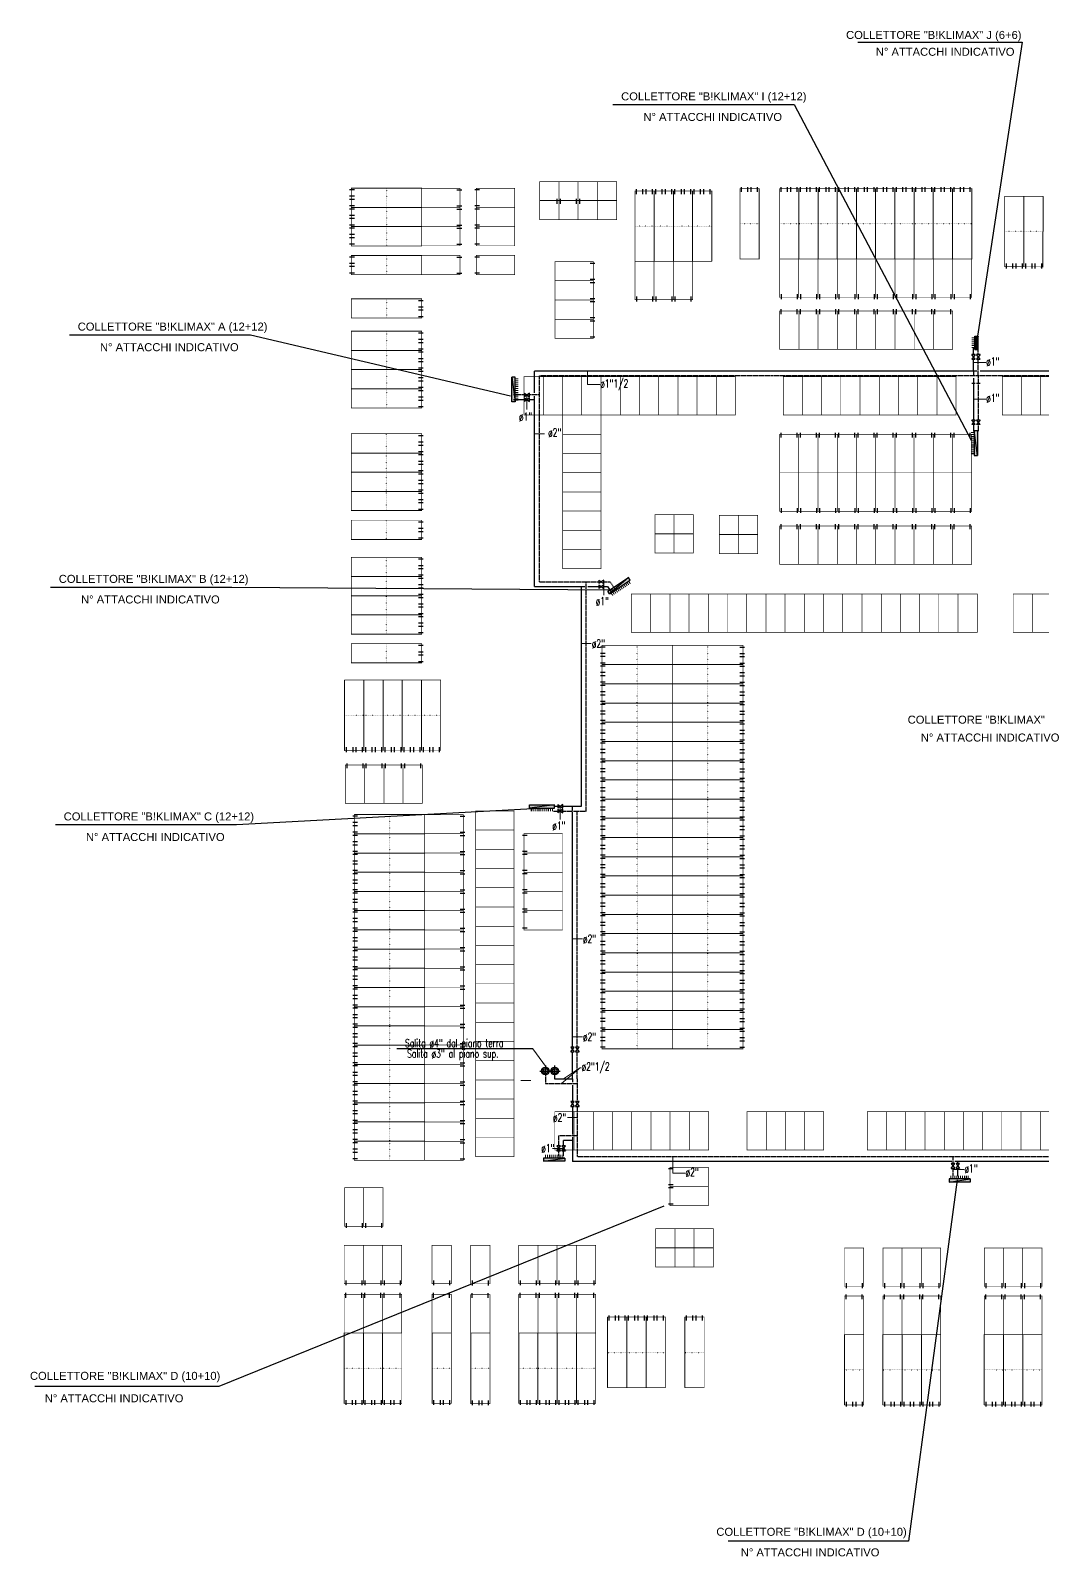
# Model space of a CAD drawing. Header units: millimetres. Extents: x 24747 to 137666, y -34589 to 43444.
# Drawn here: x 107976 to 111137, y 11736 to 16502 of the extents above; entities that cross this region are included whole.
import ezdxf

# ---------------------------------------------------------------- set-up
doc = ezdxf.new("R2010")
doc.units = ezdxf.units.MM
doc.header["$LTSCALE"] = 10
for name, pattern in [('ACAD_ISO07W100', [3, 0, -3]), ('DASHDOT', [25.4, 12.7, -6.35, 0, -6.35]), ('HIDDEN', [0.375, 0.25, -0.125])]:
    doc.linetypes.add(name, pattern=pattern)
for name, color, linetype in [('Collettori Maxi', 7, 'Continuous'), ('Pannelli', 7, 'Continuous'), ('TUBAZIONI', 6, 'Continuous')]:
    doc.layers.add(name, color=color, linetype=linetype)
doc.styles.add('ARIAL', font='arial.ttf')
doc.styles.add('ROMANS', font='romans')

# ---------------------------------------------------------------- blocks, each defined once
blk = doc.blocks.new('1200')
at = {"layer": 'Pannelli', "color": 4}
for p, q in [((0.05, 1.1), (0.05, 1.25)), ((0.55, 1.1), (0.55, 1.25))]:
    blk.add_line(p, q, dxfattribs=at)
at = {"layer": 'Pannelli', "linetype": 'ACAD_ISO07W100', "ltscale": 0.07}
blk.add_line((0.6, 0.6), (0, 0.6), dxfattribs=at)
at = {"layer": 'Pannelli', "color": 4, "const_width": 0.02}
blk.add_lwpolyline([(0, 1.2), (0, 0), (0.6, 0), (0.6, 1.2), (0, 1.2)], dxfattribs=at)
blk = doc.blocks.new('colonna')
at = {"layer": 'TUBAZIONI', "color": 1, "linetype": 'DASHDOT'}
for p, q in [((-17, 0), (17, 0)), ((0, 17.2), (0, -17.2))]:
    blk.add_line(p, q, dxfattribs=at)
at = {"layer": 'TUBAZIONI', "color": 1}
for radius in [12, 8]:
    blk.add_circle((0, 0), radius, dxfattribs=at)
blk.add_arc((4, 0), 10, 130.4205, 229.5795, dxfattribs=at)
blk = doc.blocks.new('dddd')
at = {"layer": 'Pannelli', "color": 4, "lineweight": 0}
blk.add_line((-174.9, 50.4, 0), (45.1, 50.4, 0), dxfattribs=at)
at = {"layer": 'Pannelli', "color": 4, "linetype": 'ACAD_ISO07W100', "ltscale": 0.07}
blk.add_line((-64.9, 50.4, 0), (-64.9, -9.6, 0), dxfattribs=at)
at = {"layer": 'Pannelli', "color": 4}
for p, q in [((-164.9, 45.4, 0), (-179.9, 45.4, 0)), ((-164.9, 25.4, 0), (-179.9, 25.4, 0)), ((-164.9, 15.4, 0), (-179.9, 15.4, 0)), ((-164.9, -4.6, 0), (-179.9, -4.6, 0))]:
    blk.add_line(p, q, dxfattribs=at)
at = {"layer": 'Pannelli', "color": 4, "const_width": 2, "elevation": 0}
blk.add_lwpolyline([(-174.9, -9.6), (45.1, -9.6), (45.1, 50.4), (-174.9, 50.4), (-174.9, -9.6)], dxfattribs=at)
blk = doc.blocks.new('Coll Maxi 10+10')
at = {"layer": 'Collettori Maxi'}
for color, points in [(5, [(0.66, 0), (0.66, -0.1), (0, -0.1)]), (1, [(0, 0), (0, -0.1), (0.66, 0)])]:
    blk.add_hatch(color=color, dxfattribs=at).paths.add_polyline_path(points)
for points in [[(0, 0), (0, -0.1), (0.66, 0), (0, 0)], [(0.66, 0), (0.66, -0.1), (0, -0.1), (0.66, 0)]]:
    blk.add_lwpolyline(points, dxfattribs=at)
blk = doc.blocks.new('Coll Maxi 6+6')
at = {"layer": 'Collettori Maxi'}
for color, points in [(5, [(0.42, 0), (0.42, -0.1), (0, -0.1)]), (1, [(0, 0), (0, -0.1), (0.42, 0)])]:
    blk.add_hatch(color=color, dxfattribs=at).paths.add_polyline_path(points)
for points in [[(0, 0), (0, -0.1), (0.42, 0), (0, 0)], [(0.42, 0), (0.42, -0.1), (0, -0.1), (0.42, 0)]]:
    blk.add_lwpolyline(points, dxfattribs=at)

msp = doc.modelspace()

# ---------------------------------------------------------------- hatches: boundary and pattern name
at = {"layer": 'Collettori Maxi'}
for color, points in [(5, [(109489.27841, 15341.65285), (109479.27777, 15341.65285), (109479.27777, 15419.61313)]), (1, [(109489.27841, 15419.61313), (109479.27777, 15419.61313), (109489.27841, 15341.65285)]), (5, [(110923.61639, 15252.12944), (110933.61703, 15252.12944), (110933.61703, 15174.16916)]), (1, [(110923.61639, 15174.16916), (110933.61703, 15174.16916), (110923.61639, 15252.12944)]), (5, [(109784.2736, 14742.00901), (109778.71979, 14750.32574), (109843.5531, 14793.62062)]), (1, [(109849.10691, 14785.3039), (109843.5531, 14793.62062), (109784.2736, 14742.00901)]), (5, [(109534.27152, 14073.41266), (109534.27152, 14083.41329), (109612.2318, 14083.41329)]), (1, [(109612.2318, 14073.41266), (109612.2318, 14083.41329), (109534.27152, 14073.41266)])]:
    msp.add_hatch(color=color, dxfattribs=at).paths.add_polyline_path(points)

# ---------------------------------------------------------------- linework, layer by layer
for p, q in [((110560.29721, 16465.69548, 0), (111073.30266, 16465.69548, 0)), ((111073.30266, 16465.69548, 0), (110930.64162, 15526.63388, 0)), ((109795.02777, 16270.70141, 0), (110360.66546, 16270.70141, 0)), ((110360.66546, 16270.70141, 0), (110913.61576, 15222.17219, 0)), ((108098.00624, 15551.62339, 0), (108663.64393, 15551.62339, 0)), ((108663.64393, 15551.62339, 0), (109474.82569, 15361.02855, 0)), ((108038.85292, 14763.6727, 0), (108604.4906, 14763.6727, 0)), ((108604.4906, 14763.6727, 0), (109804.1966, 14755.31335, 0)), ((108619.85161, 14021.77111, 0), (109564.22876, 14073.41266, 0)), ((108054.21392, 14021.77111, 0), (108619.85161, 14021.77111, 0)), ((110870.42231, 12912.08086, 0), (110718.59772, 11783.62214, 0)), ((108565.49964, 12267.84434, 0), (109955.57108, 12830.59436, 0)), ((107990.15566, 12267.84434, 0), (108565.49964, 12267.84434, 0)), ((110718.59772, 11783.62214, 0), (110154.78026, 11783.62214, 0))]:
    msp.add_line(p, q, dxfattribs=at)
at = {"layer": 'Collettori Maxi', "color": 6, "const_width": 3.2002, "elevation": 0}
for points in [[(110925.6413, 15541.63483), (110915.64067, 15541.63483)], [(110925.6413, 15535.63445), (110915.64067, 15535.63445)], [(110925.6413, 15529.63407), (110915.64067, 15529.63407)], [(110925.6413, 15523.63369), (110915.64067, 15523.63369)], [(110925.6413, 15517.63331), (110915.64067, 15517.63331)], [(110925.6413, 15511.63293), (110915.64067, 15511.63293)], [(109489.27841, 15413.61275), (109499.27904, 15413.61275)], [(109489.27841, 15407.61237), (109499.27904, 15407.61237)], [(109489.27841, 15401.61199), (109499.27904, 15401.61199)], [(109489.27841, 15395.61161), (109499.27904, 15395.61161)], [(109489.27841, 15389.61123), (109499.27904, 15389.61123)], [(109489.27841, 15383.61085), (109499.27904, 15383.61085)], [(109489.27841, 15377.61047), (109499.27904, 15377.61047)], [(109489.27841, 15371.61009), (109499.27904, 15371.61009)], [(109489.27841, 15365.60971), (109499.27904, 15365.60971)], [(109489.27841, 15359.60933), (109499.27904, 15359.60933)], [(109489.27841, 15353.60896), (109499.27904, 15353.60896)], [(109489.27841, 15347.60858), (109499.27904, 15347.60858)], [(110923.61639, 15246.17371), (110913.61576, 15246.17371)], [(110923.61639, 15240.17333), (110913.61576, 15240.17333)], [(110923.61639, 15234.17295), (110913.61576, 15234.17295)], [(110923.61639, 15228.17257), (110913.61576, 15228.17257)], [(110923.61639, 15222.17219), (110913.61576, 15222.17219)], [(110923.61639, 15216.17181), (110913.61576, 15216.17181)], [(110923.61639, 15210.17144), (110913.61576, 15210.17144)], [(110923.61639, 15204.17106), (110913.61576, 15204.17106)], [(110923.61639, 15198.17068), (110913.61576, 15198.17068)], [(110923.61639, 15192.1703), (110913.61576, 15192.1703)], [(110923.61639, 15186.16992), (110913.61576, 15186.16992)], [(110923.61639, 15180.16954), (110913.61576, 15180.16954)], [(109834.13681, 14775.30705), (109839.69061, 14766.99032)], [(109839.12684, 14778.63933), (109844.68065, 14770.32261)], [(109844.11688, 14781.97161), (109849.67068, 14773.65489)], [(109789.2265, 14745.3165), (109794.7803, 14736.99977)], [(109794.21653, 14748.64878), (109799.77034, 14740.33206)], [(109799.20657, 14751.98107), (109804.76037, 14743.66434)], [(109804.1966, 14755.31335), (109809.75041, 14746.99662)], [(109809.18663, 14758.64563), (109814.74044, 14750.32891)], [(109814.17667, 14761.97792), (109819.73047, 14753.66119)], [(109819.1667, 14765.3102), (109824.72051, 14756.99347)], [(109824.15674, 14768.64248), (109829.71054, 14760.32576)], [(109829.14677, 14771.97476), (109834.70058, 14763.65804)], [(109540.22725, 14073.41266), (109540.22725, 14063.41203)], [(109546.22763, 14073.41266), (109546.22763, 14063.41203)], [(109552.22801, 14073.41266), (109552.22801, 14063.41203)], [(109558.22838, 14073.41266), (109558.22838, 14063.41203)], [(109564.22876, 14073.41266), (109564.22876, 14063.41203)], [(109570.22914, 14073.41266), (109570.22914, 14063.41203)], [(109576.22952, 14073.41266), (109576.22952, 14063.41203)], [(109582.2299, 14073.41266), (109582.2299, 14063.41203)], [(109588.23028, 14073.41266), (109588.23028, 14063.41203)], [(109594.23066, 14073.41266), (109594.23066, 14063.41203)], [(109600.23104, 14073.41266), (109600.23104, 14063.41203)], [(109606.23142, 14073.41266), (109606.23142, 14063.41203)], [(109584.63449, 12980.3187), (109584.63449, 12990.31933)], [(109590.63487, 12980.3187), (109590.63487, 12990.31933)], [(109596.63525, 12980.3187), (109596.63525, 12990.31933)], [(109602.63562, 12980.3187), (109602.63562, 12990.31933)], [(109608.636, 12980.3187), (109608.636, 12990.31933)], [(109614.63638, 12980.3187), (109614.63638, 12990.31933)], [(109620.63676, 12980.3187), (109620.63676, 12990.31933)], [(109626.63714, 12980.3187), (109626.63714, 12990.31933)], [(109632.63752, 12980.3187), (109632.63752, 12990.31933)], [(109638.6379, 12980.3187), (109638.6379, 12990.31933)], [(110850.72665, 12915.34828), (110850.72665, 12925.34891)], [(110856.72703, 12915.34828), (110856.72703, 12925.34891)], [(110862.72741, 12915.34828), (110862.72741, 12925.34891)], [(110868.72779, 12915.34828), (110868.72779, 12925.34891)], [(110874.72817, 12915.34828), (110874.72817, 12925.34891)], [(110880.72855, 12915.34828), (110880.72855, 12925.34891)], [(110886.72893, 12915.34828), (110886.72893, 12925.34891)], [(110892.72931, 12915.34828), (110892.72931, 12925.34891)], [(110898.72969, 12915.34828), (110898.72969, 12925.34891)], [(110904.73007, 12915.34828), (110904.73007, 12925.34891)]]:
    msp.add_lwpolyline(points, dxfattribs=at)
at = {"layer": 'Collettori Maxi', "elevation": 0}
for points in [[(109489.27841, 15419.61313), (109479.27777, 15419.61313), (109489.27841, 15341.65285), (109489.27841, 15419.61313)], [(109489.27841, 15341.65285), (109479.27777, 15341.65285), (109479.27777, 15419.61313), (109489.27841, 15341.65285)], [(110923.61639, 15174.16916), (110933.61703, 15174.16916), (110923.61639, 15252.12944), (110923.61639, 15174.16916)], [(110923.61639, 15252.12944), (110933.61703, 15252.12944), (110933.61703, 15174.16916), (110923.61639, 15252.12944)], [(109784.2736, 14742.00901), (109778.71979, 14750.32574), (109843.5531, 14793.62062), (109784.2736, 14742.00901)], [(109849.10691, 14785.3039), (109843.5531, 14793.62062), (109784.2736, 14742.00901), (109849.10691, 14785.3039)], [(109612.2318, 14073.41266), (109612.2318, 14083.41329), (109534.27152, 14073.41266), (109612.2318, 14073.41266)], [(109534.27152, 14073.41266), (109534.27152, 14083.41329), (109612.2318, 14083.41329), (109534.27152, 14073.41266)]]:
    msp.add_lwpolyline(points, dxfattribs=at)
at = {"layer": 'Pannelli', "color": 2}
for p, q in [((109621.32644, 15961.06726, 0), (109621.32644, 15976.06726, 0)), ((109621.32644, 15960.11965, 0), (109621.32644, 15975.11965, 0)), ((109631.32643, 15961.08209, 0), (109631.32643, 15976.08209, 0)), ((109631.32643, 15961.05243, 0), (109631.32643, 15976.05243, 0)), ((109631.32643, 15960.13448, 0), (109631.32643, 15975.13448, 0)), ((109631.32643, 15960.10482, 0), (109631.32643, 15975.10482, 0)), ((109681.32643, 15961.06726, 0), (109681.32643, 15976.06726, 0)), ((109681.32643, 15960.11965, 0), (109681.32643, 15975.11965, 0)), ((109691.32643, 15961.08209, 0), (109691.32643, 15976.08209, 0)), ((109691.32643, 15961.05243, 0), (109691.32643, 15976.05243, 0)), ((109691.32643, 15960.13448, 0), (109691.32643, 15975.13448, 0)), ((109691.32643, 15960.10482, 0), (109691.32643, 15975.10482, 0))]:
    msp.add_line(p, q, dxfattribs=at)
at = {"layer": 'Pannelli', "color": 1, "linetype": 'Continuous', "lineweight": 0}
msp.add_line((109545.27717, 13321.69192, 0), (109595.74472, 13252.01202, 0), dxfattribs=at)
at = {"layer": 'Pannelli', "color": 2, "const_width": 2, "elevation": 0}
for points in [[(109566.32644, 16030.11965), (109566.32644, 15970.11965), (109626.32644, 15970.11965), (109626.32644, 16030.11965), (109566.32644, 16030.11965)], [(109626.32643, 16030.13448), (109626.32643, 15970.13448), (109686.32643, 15970.13448), (109686.32643, 16030.13448), (109626.32643, 16030.13448)], [(109686.32643, 16030.13448), (109686.32643, 15970.13448), (109746.32643, 15970.13448), (109746.32643, 16030.13448), (109686.32643, 16030.13448)], [(109746.32643, 16030.13448), (109746.32643, 15970.13448), (109806.32643, 15970.13448), (109806.32643, 16030.13448), (109746.32643, 16030.13448)], [(109566.32644, 15971.06726), (109566.32644, 15911.06726), (109626.32644, 15911.06726), (109626.32644, 15971.06726), (109566.32644, 15971.06726)], [(109626.32643, 15971.08209), (109626.32643, 15911.08209), (109686.32643, 15911.08209), (109686.32643, 15971.08209), (109626.32643, 15971.08209)], [(109686.32643, 15971.08209), (109686.32643, 15911.08209), (109746.32643, 15911.08209), (109746.32643, 15971.08209), (109686.32643, 15971.08209)], [(109746.32643, 15971.08209), (109746.32643, 15911.08209), (109806.32643, 15911.08209), (109806.32643, 15971.08209), (109746.32643, 15971.08209)], [(109926.25735, 14930.21933), (109926.25735, 14870.21933), (109986.25735, 14870.21933), (109986.25735, 14930.21933), (109926.25735, 14930.21933)], [(109986.25735, 14930.21933), (109986.25735, 14870.21933), (110046.25735, 14870.21933), (110046.25735, 14930.21933), (109986.25735, 14930.21933)], [(110127.49459, 14928.32978), (110127.49459, 14868.32978), (110187.49459, 14868.32978), (110187.49459, 14928.32978), (110127.49459, 14928.32978)], [(110187.49459, 14928.32978), (110187.49459, 14868.32978), (110247.49459, 14868.32978), (110247.49459, 14928.32978), (110187.49459, 14928.32978)], [(109928.52097, 12759.36274), (109928.52097, 12699.36274), (109988.52097, 12699.36274), (109988.52097, 12759.36274), (109928.52097, 12759.36274)], [(109988.52097, 12759.36274), (109988.52097, 12699.36274), (110048.52097, 12699.36274), (110048.52097, 12759.36274), (109988.52097, 12759.36274)], [(110048.52097, 12759.36274), (110048.52097, 12699.36274), (110108.52097, 12699.36274), (110108.52097, 12759.36274), (110048.52097, 12759.36274)], [(109928.52097, 12700.31035), (109928.52097, 12640.31035), (109988.52097, 12640.31035), (109988.52097, 12700.31035), (109928.52097, 12700.31035)], [(109988.52097, 12700.31035), (109988.52097, 12640.31035), (110048.52097, 12640.31035), (110048.52097, 12700.31035), (109988.52097, 12700.31035)], [(110048.52097, 12700.31035), (110048.52097, 12640.31035), (110108.52097, 12640.31035), (110108.52097, 12700.31035), (110048.52097, 12700.31035)]]:
    msp.add_lwpolyline(points, dxfattribs=at)
for points in [[(109517.81942, 15420.67709), (109517.81942, 15300.67709), (109577.81942, 15300.67709), (109577.81942, 15420.67709)], [(109577.81942, 15420.67709), (109577.81942, 15300.67709), (109637.81942, 15300.67709), (109637.81942, 15420.67709)], [(109637.81942, 15420.67709), (109637.81942, 15300.67709), (109697.81942, 15300.67709), (109697.81942, 15420.67709)], [(109697.81942, 15420.67709), (109697.81942, 15300.67709), (109757.81942, 15300.67709), (109757.81942, 15420.67709)], [(109757.81942, 15420.67709), (109757.81942, 15300.67709), (109817.81942, 15300.67709), (109817.81942, 15420.67709)], [(109817.81942, 15420.67709), (109817.81942, 15300.67709), (109877.81942, 15300.67709), (109877.81942, 15420.67709)], [(109877.81942, 15420.67709), (109877.81942, 15300.67709), (109937.81942, 15300.67709), (109937.81942, 15420.67709)], [(109937.81942, 15420.67709), (109937.81942, 15300.67709), (109997.81942, 15300.67709), (109997.81942, 15420.67709)], [(109997.81942, 15420.67709), (109997.81942, 15300.67709), (110057.81942, 15300.67709), (110057.81942, 15420.67709)], [(110057.81942, 15420.67709), (110057.81942, 15300.67709), (110117.81942, 15300.67709), (110117.81942, 15420.67709)], [(110117.81942, 15420.67709), (110117.81942, 15300.67709), (110177.81942, 15300.67709), (110177.81942, 15420.67709)], [(110326.84438, 15420.67709), (110326.84438, 15300.67709), (110386.84438, 15300.67709), (110386.84438, 15420.67709)], [(110386.84438, 15420.67709), (110386.84438, 15300.67709), (110446.84438, 15300.67709), (110446.84438, 15420.67709)], [(110446.84438, 15420.67709), (110446.84438, 15300.67709), (110506.84438, 15300.67709), (110506.84438, 15420.67709)], [(110506.84438, 15420.67709), (110506.84438, 15300.67709), (110566.84438, 15300.67709), (110566.84438, 15420.67709)], [(110566.84438, 15420.67709), (110566.84438, 15300.67709), (110626.84438, 15300.67709), (110626.84438, 15420.67709)], [(110626.84438, 15420.67709), (110626.84438, 15300.67709), (110686.84438, 15300.67709), (110686.84438, 15420.67709)], [(110686.84438, 15420.67709), (110686.84438, 15300.67709), (110746.84438, 15300.67709), (110746.84438, 15420.67709)], [(110746.84438, 15420.67709), (110746.84438, 15300.67709), (110806.84438, 15300.67709), (110806.84438, 15420.67709)], [(110806.84438, 15420.67709), (110806.84438, 15300.67709), (110866.84438, 15300.67709), (110866.84438, 15420.67709)], [(111010.92672, 15420.67709), (111010.92672, 15300.67709), (111070.92672, 15300.67709), (111070.92672, 15420.67709)], [(111070.92672, 15420.67709), (111070.92672, 15300.67709), (111130.92672, 15300.67709), (111130.92672, 15420.67709)], [(111130.92672, 15420.67709), (111130.92672, 15300.67709), (111190.92672, 15300.67709), (111190.92672, 15420.67709)], [(109637.81942, 15240.67709), (109757.81942, 15240.67709), (109757.81942, 15300.67709), (109637.81942, 15300.67709)], [(109637.81942, 15180.67709), (109757.81942, 15180.67709), (109757.81942, 15240.67709), (109637.81942, 15240.67709)], [(109637.81942, 15120.67709), (109757.81942, 15120.67709), (109757.81942, 15180.67709), (109637.81942, 15180.67709)], [(109637.81942, 15060.67709), (109757.81942, 15060.67709), (109757.81942, 15120.67709), (109637.81942, 15120.67709)], [(109637.81942, 15000.67709), (109757.81942, 15000.67709), (109757.81942, 15060.67709), (109637.81942, 15060.67709)], [(109637.81942, 14940.67709), (109757.81942, 14940.67709), (109757.81942, 15000.67709), (109637.81942, 15000.67709)], [(109637.81942, 14880.67709), (109757.81942, 14880.67709), (109757.81942, 14940.67709), (109637.81942, 14940.67709)], [(109637.81942, 14820.67709), (109757.81942, 14820.67709), (109757.81942, 14880.67709), (109637.81942, 14880.67709)], [(109852.86742, 14741.97507), (109852.86742, 14621.97507), (109912.86742, 14621.97507), (109912.86742, 14741.97507)], [(109912.86742, 14741.97507), (109912.86742, 14621.97507), (109972.86742, 14621.97507), (109972.86742, 14741.97507)], [(109972.86742, 14741.97507), (109972.86742, 14621.97507), (110032.86742, 14621.97507), (110032.86742, 14741.97507)], [(110032.86742, 14741.97507), (110032.86742, 14621.97507), (110092.86742, 14621.97507), (110092.86742, 14741.97507)], [(110092.86742, 14741.97507), (110092.86742, 14621.97507), (110152.86742, 14621.97507), (110152.86742, 14741.97507)], [(110152.86742, 14741.97507), (110152.86742, 14621.97507), (110212.86742, 14621.97507), (110212.86742, 14741.97507)], [(110212.86742, 14741.97507), (110212.86742, 14621.97507), (110272.86742, 14621.97507), (110272.86742, 14741.97507)], [(110272.86742, 14741.97507), (110272.86742, 14621.97507), (110332.86742, 14621.97507), (110332.86742, 14741.97507)], [(110332.86742, 14741.97507), (110332.86742, 14621.97507), (110392.86742, 14621.97507), (110392.86742, 14741.97507)], [(110392.86742, 14741.97507), (110392.86742, 14621.97507), (110452.86742, 14621.97507), (110452.86742, 14741.97507)], [(110452.86742, 14741.97507), (110452.86742, 14621.97507), (110512.86742, 14621.97507), (110512.86742, 14741.97507)], [(110512.86742, 14741.97507), (110512.86742, 14621.97507), (110572.86742, 14621.97507), (110572.86742, 14741.97507)], [(110572.86742, 14741.97507), (110572.86742, 14621.97507), (110632.86742, 14621.97507), (110632.86742, 14741.97507)], [(110632.86742, 14741.97507), (110632.86742, 14621.97507), (110692.86742, 14621.97507), (110692.86742, 14741.97507)], [(110692.86742, 14741.97507), (110692.86742, 14621.97507), (110752.86742, 14621.97507), (110752.86742, 14741.97507)], [(110752.86742, 14741.97507), (110752.86742, 14621.97507), (110812.86742, 14621.97507), (110812.86742, 14741.97507)], [(110812.86742, 14741.97507), (110812.86742, 14621.97507), (110872.86742, 14621.97507), (110872.86742, 14741.97507)], [(110872.86742, 14741.97507), (110872.86742, 14621.97507), (110932.86742, 14621.97507), (110932.86742, 14741.97507)], [(111044.98891, 14741.97507), (111044.98891, 14621.97507), (111104.98891, 14621.97507), (111104.98891, 14741.97507)], [(111104.98891, 14741.97507), (111104.98891, 14621.97507), (111164.98891, 14621.97507), (111164.98891, 14741.97507)], [(109366.47341, 14004.41177), (109486.47341, 14004.41177), (109486.47341, 14064.41177), (109366.47341, 14064.41177)], [(109366.47341, 13944.41177), (109486.47341, 13944.41177), (109486.47341, 14004.41177), (109366.47341, 14004.41177)], [(109366.47341, 13884.41177), (109486.47341, 13884.41177), (109486.47341, 13944.41177), (109366.47341, 13944.41177)], [(109366.47341, 13824.41177), (109486.47341, 13824.41177), (109486.47341, 13884.41177), (109366.47341, 13884.41177)], [(109366.47341, 13764.41177), (109486.47341, 13764.41177), (109486.47341, 13824.41177), (109366.47341, 13824.41177)], [(109366.47341, 13704.41177), (109486.47341, 13704.41177), (109486.47341, 13764.41177), (109366.47341, 13764.41177)], [(109366.47341, 13644.41177), (109486.47341, 13644.41177), (109486.47341, 13704.41177), (109366.47341, 13704.41177)], [(109366.47341, 13584.41177), (109486.47341, 13584.41177), (109486.47341, 13644.41177), (109366.47341, 13644.41177)], [(109366.47341, 13524.41177), (109486.47341, 13524.41177), (109486.47341, 13584.41177), (109366.47341, 13584.41177)], [(109366.47341, 13464.41177), (109486.47341, 13464.41177), (109486.47341, 13524.41177), (109366.47341, 13524.41177)], [(109366.47341, 13404.41177), (109486.47341, 13404.41177), (109486.47341, 13464.41177), (109366.47341, 13464.41177)], [(109366.47341, 13344.41177), (109486.47341, 13344.41177), (109486.47341, 13404.41177), (109366.47341, 13404.41177)], [(109366.47341, 13284.41177), (109486.47341, 13284.41177), (109486.47341, 13344.41177), (109366.47341, 13344.41177)], [(109366.47341, 13224.41177), (109486.47341, 13224.41177), (109486.47341, 13284.41177), (109366.47341, 13284.41177)], [(109366.47341, 13164.41177), (109486.47341, 13164.41177), (109486.47341, 13224.41177), (109366.47341, 13224.41177)], [(109366.47341, 13104.41177), (109486.47341, 13104.41177), (109486.47341, 13164.41177), (109366.47341, 13164.41177)], [(109913.68311, 13125.27145), (109913.68311, 13005.27145), (109973.68311, 13005.27145), (109973.68311, 13125.27145)], [(109973.68311, 13125.27145), (109973.68311, 13005.27145), (110033.68311, 13005.27145), (110033.68311, 13125.27145)], [(110033.68311, 13125.27145), (110033.68311, 13005.27145), (110093.68311, 13005.27145), (110093.68311, 13125.27145)], [(109366.47341, 13044.41177), (109486.47341, 13044.41177), (109486.47341, 13104.41177), (109366.47341, 13104.41177)], [(109366.47341, 12984.41177), (109486.47341, 12984.41177), (109486.47341, 13044.41177), (109366.47341, 13044.41177)]]:
    msp.add_lwpolyline(points, close=True, dxfattribs=at)
at = {"layer": 'Pannelli', "color": 2, "const_width": 2}
for points in [[(109926.25735, 14989.27172), (109926.25735, 14929.27172), (109986.25735, 14929.27172), (109986.25735, 14989.27172), (109926.25735, 14989.27172)], [(109986.25735, 14989.27172), (109986.25735, 14929.27172), (110046.25735, 14929.27172), (110046.25735, 14989.27172), (109986.25735, 14989.27172)], [(110127.49459, 14987.38217), (110127.49459, 14927.38217), (110187.49459, 14927.38217), (110187.49459, 14987.38217), (110127.49459, 14987.38217)], [(110187.49459, 14987.38217), (110187.49459, 14927.38217), (110247.49459, 14927.38217), (110247.49459, 14987.38217), (110187.49459, 14987.38217)]]:
    msp.add_lwpolyline(points, dxfattribs=at)
for points in [[(109613.68311, 13125.27145), (109613.68311, 13005.27145), (109673.68311, 13005.27145), (109673.68311, 13125.27145)], [(109673.68311, 13125.27145), (109673.68311, 13005.27145), (109733.68311, 13005.27145), (109733.68311, 13125.27145)], [(109733.68311, 13125.27145), (109733.68311, 13005.27145), (109793.68311, 13005.27145), (109793.68311, 13125.27145)], [(109793.68311, 13125.27145), (109793.68311, 13005.27145), (109853.68311, 13005.27145), (109853.68311, 13125.27145)], [(109853.68311, 13125.27145), (109853.68311, 13005.27145), (109913.68311, 13005.27145), (109913.68311, 13125.27145)], [(110213.68311, 13125.27145), (110213.68311, 13005.27145), (110273.68311, 13005.27145), (110273.68311, 13125.27145)], [(110273.68311, 13125.27145), (110273.68311, 13005.27145), (110333.68311, 13005.27145), (110333.68311, 13125.27145)], [(110333.68311, 13125.27145), (110333.68311, 13005.27145), (110393.68311, 13005.27145), (110393.68311, 13125.27145)], [(110393.68311, 13125.27145), (110393.68311, 13005.27145), (110453.68311, 13005.27145), (110453.68311, 13125.27145)], [(110589.65546, 13125.27145), (110589.65546, 13005.27145), (110649.65546, 13005.27145), (110649.65546, 13125.27145)], [(110649.65546, 13125.27145), (110649.65546, 13005.27145), (110709.65546, 13005.27145), (110709.65546, 13125.27145)], [(110709.65546, 13125.27145), (110709.65546, 13005.27145), (110769.65546, 13005.27145), (110769.65546, 13125.27145)], [(110769.65546, 13125.27145), (110769.65546, 13005.27145), (110829.65546, 13005.27145), (110829.65546, 13125.27145)], [(110829.65546, 13125.27145), (110829.65546, 13005.27145), (110889.65546, 13005.27145), (110889.65546, 13125.27145)], [(110889.65546, 13125.27145), (110889.65546, 13005.27145), (110949.65546, 13005.27145), (110949.65546, 13125.27145)], [(110949.65546, 13125.27145), (110949.65546, 13005.27145), (111009.65546, 13005.27145), (111009.65546, 13125.27145)], [(111009.65546, 13125.27145), (111009.65546, 13005.27145), (111069.65546, 13005.27145), (111069.65546, 13125.27145)], [(111069.65546, 13125.27145), (111069.65546, 13005.27145), (111129.65546, 13005.27145), (111129.65546, 13125.27145)], [(111129.65546, 13125.27145), (111129.65546, 13005.27145), (111189.65546, 13005.27145), (111189.65546, 13125.27145)]]:
    msp.add_lwpolyline(points, close=True, dxfattribs=at)
at = {"layer": 'TUBAZIONI', "color": 7}
for p, q in [((110926.80878, 15490.29646, 0), (110915.55878, 15475.29646, 0)), ((110926.80878, 15475.29646, 0), (110915.55878, 15490.29646, 0)), ((110941.80878, 15490.29646, 0), (110930.55878, 15475.29646, 0)), ((110941.80878, 15475.29646, 0), (110930.55878, 15490.29646, 0)), ((109519.22334, 15369.42645), (109534.22334, 15358.17645)), ((109534.22334, 15369.42645), (109519.22334, 15358.17645)), ((109519.22334, 15354.42645), (109534.22334, 15343.17645)), ((109534.22334, 15354.42645), (109519.22334, 15343.17645)), ((110926.80878, 15271.22128, 0), (110915.55878, 15286.22128, 0)), ((110926.80878, 15286.22128, 0), (110915.55878, 15271.22128, 0)), ((110941.80878, 15271.22128, 0), (110930.55878, 15286.22128, 0)), ((110941.80878, 15286.22128, 0), (110930.55878, 15271.22128, 0)), ((109751.3631, 14785.45495, 0), (109766.3631, 14774.20495, 0)), ((109766.3631, 14785.45495, 0), (109751.3631, 14774.20495, 0)), ((109751.3631, 14770.45495, 0), (109766.3631, 14759.20495, 0)), ((109766.3631, 14770.45495, 0), (109751.3631, 14759.20495, 0)), ((109623.32051, 14084.41565, 0), (109638.32051, 14073.16565, 0)), ((109638.32051, 14084.41565, 0), (109623.32051, 14073.16565, 0)), ((109623.32051, 14069.41565, 0), (109638.32051, 14058.16565, 0)), ((109638.32051, 14069.41565, 0), (109623.32051, 14058.16565, 0)), ((109663.24749, 13311.93165, 0), (109674.49749, 13326.93165, 0)), ((109663.24749, 13326.93165, 0), (109674.49749, 13311.93165, 0)), ((109678.24749, 13311.93165, 0), (109689.49749, 13326.93165, 0)), ((109678.24749, 13326.93165, 0), (109689.49749, 13311.93165, 0)), ((109663.24749, 13141.78656, 0), (109674.49749, 13156.78656, 0)), ((109663.24749, 13156.78656, 0), (109674.49749, 13141.78656, 0)), ((109678.24749, 13141.78656, 0), (109689.49749, 13156.78656, 0)), ((109678.24749, 13156.78656, 0), (109689.49749, 13141.78656, 0)), ((109620.34908, 13002.98901), (109631.59908, 13017.98901)), ((109620.34908, 13017.98901), (109631.59908, 13002.98901)), ((109635.34908, 13002.98901), (109646.59908, 13017.98901)), ((109635.34908, 13017.98901), (109646.59908, 13002.98901)), ((110851.64091, 12947.94749, 0), (110862.89091, 12962.94749, 0)), ((110851.64091, 12962.94749, 0), (110862.89091, 12947.94749, 0)), ((110866.64091, 12947.94749, 0), (110877.89091, 12962.94749, 0)), ((110866.64091, 12962.94749, 0), (110877.89091, 12947.94749, 0))]:
    msp.add_line(p, q, dxfattribs=at)
at = {"layer": 'TUBAZIONI'}
for p, q in [((110921.18378, 15437.88695, 0), (110921.18378, 15475.29646, 0)), ((109550.31803, 15370.11939), (109550.31803, 15437.88695)), ((110931.15198, 15437.88695, 0), (109550.31803, 15437.88695, 0)), ((110921.18378, 15437.88695, 0), (110921.18378, 15426.74931, 0)), ((110921.18378, 15415.51725, 0), (110921.18378, 15286.22128, 0)), ((111783.15921, 15437.88695, 0), (110942.09634, 15437.88695, 0)), ((109550.31803, 15348.80145), (109534.22334, 15348.80145)), ((109550.31803, 14764.82995), (109550.31803, 15359.67095)), ((109550.31803, 14764.82995, 0), (109696.75471, 14764.82995, 0)), ((109696.75471, 14078.79065, 0), (109696.75471, 14764.82995, 0)), ((109696.75471, 14764.82995, 0), (109707.79562, 14764.82995, 0)), ((109716.32515, 14764.82995, 0), (109751.3631, 14764.82995, 0)), ((109613.78683, 14078.79065, 0), (109623.32051, 14078.79065, 0)), ((109638.32051, 14078.79065, 0), (109647.85419, 14078.79065, 0)), ((109647.85419, 14078.79065, 0), (109696.75471, 14078.79065, 0)), ((109640.97408, 13017.98901), (109640.97408, 13034.7622)), ((109640.97408, 12987.58111), (109640.97408, 13002.98901)), ((110872.26591, 12962.94749, 0), (110872.26591, 12969.22191, 0)), ((110872.26591, 12923.40612, 0), (110872.26591, 12947.94749, 0))]:
    msp.add_line(p, q, dxfattribs=at)
at = {"layer": 'TUBAZIONI', "color": 1, "lineweight": 0}
for p, q in [((110960.03133, 15465.3272, 0), (110921.18378, 15465.3272, 0)), ((109715.60051, 15396.10196, 0), (109715.60051, 15437.88695, 0)), ((109754.44806, 15396.10196, 0), (109715.60051, 15396.10196, 0)), ((109526.72334, 15363.80145), (109526.72334, 15318.46407)), ((110960.03133, 15350.86926, 0), (110921.18378, 15350.86926, 0)), ((109550.31803, 15242.2338), (109581.35083, 15242.2338)), ((109766.3631, 14738.67992, 0), (109766.3631, 14779.82995, 0)), ((109696.32453, 14587.08721, 0), (109727.35733, 14587.08721, 0)), ((109630.82051, 14037.64062, 0), (109630.82051, 14078.79065, 0)), ((109668.87249, 13664.90238, 0), (109699.90529, 13664.90238, 0)), ((109668.87249, 13359.25781, 0), (109699.90529, 13359.25781, 0)), ((109693.60093, 13263.02759), (109634.03431, 13212.90416, 0)), ((109693.60093, 13263.02759), (109640.85784, 13227.90416, 0)), ((109507.47609, 13222.40825), (109538.50888, 13222.40825)), ((109652.8397, 13107.39185, 0), (109683.87249, 13107.39185, 0)), ((109640.97408, 13010.48901), (109605.95512, 13010.48901)), ((109982.18287, 12933.29633, 0), (109982.18287, 12983.64566, 0)), ((110021.03041, 12933.29633, 0), (109982.18287, 12933.29633, 0)), ((110891.8547, 12944.6092, 0), (110856.83574, 12944.6092, 0))]:
    msp.add_line(p, q, dxfattribs=at)
at = {"layer": 'TUBAZIONI', "linetype": 'HIDDEN'}
for p, q in [((110936.18378, 15422.88695, 0), (110936.18378, 15475.29646, 0)), ((109565.31803, 14779.82995), (109565.31803, 15422.88695)), ((112576.85545, 15422.88695, 0), (109565.31803, 15422.88695, 0)), ((110936.18378, 15422.88695, 0), (110936.18378, 15286.22128, 0)), ((109565.31803, 15363.80145), (109534.22334, 15363.80145)), ((109565.31803, 14779.82995, 0), (109711.75471, 14779.82995, 0)), ((109711.75471, 14063.79065, 0), (109711.75471, 14779.82995, 0)), ((109711.75471, 14779.82995, 0), (109751.3631, 14779.82995, 0)), ((109609.73838, 14063.79065, 0), (109623.32051, 14063.79065)), ((109638.32051, 14063.79065, 0), (109668.87249, 14063.79065, 0)), ((109668.87249, 14063.79065, 0), (109711.75471, 14063.79065, 0)), ((109683.87249, 13326.93165, 0), (109683.87249, 14063.79065, 0)), ((109668.87249, 13263.24845, 0), (109668.87249, 13311.93165, 0)), ((109683.87249, 13227.90416, 0), (109683.87249, 13311.93165, 0)), ((109625.97408, 13017.98901), (109625.97408, 13049.7622)), ((109625.97408, 12987.58111), (109625.97408, 13002.98901)), ((110857.26591, 12962.94749, 0), (110857.26591, 12984.22191, 0)), ((110857.26591, 12923.40612, 0), (110857.26591, 12947.94749, 0))]:
    msp.add_line(p, q, dxfattribs=at)
at = {"layer": 'TUBAZIONI', "linetype": 'Continuous'}
for p, q in [((109668.87249, 14065.29348, 0), (109668.87249, 14078.79065, 0)), ((109668.87249, 13326.93165, 0), (109668.87249, 14060.39577, 0)), ((109668.87249, 13227.90416, 0), (109668.87249, 13311.93165, 0)), ((109612.84318, 13227.90416, 0), (109668.87249, 13227.90416, 0))]:
    msp.add_line(p, q, dxfattribs=at)
at = {"layer": 'TUBAZIONI', "color": 1, "linetype": 'Continuous'}
for q in [(109120.62014, 13321.69192, 0), (109145.44787, 13321.69192, 0)]:
    msp.add_line((109545.27717, 13321.69192, 0), q, dxfattribs=at)
at = {"layer": 'TUBAZIONI', "color": 1, "linetype": 'Continuous', "lineweight": 0}
msp.add_line((109545.27717, 13321.69192, 0), (109595.74472, 13252.01202, 0), dxfattribs=at)
at = {"layer": 'TUBAZIONI', "color": 7, "elevation": 0}
for points in [[(110926.80878, 15490.29646), (110915.55878, 15490.29646)], [(110941.80878, 15490.29646), (110930.55878, 15490.29646)], [(110915.55878, 15475.29646), (110926.80878, 15475.29646)], [(110930.55878, 15475.29646), (110941.80878, 15475.29646)], [(110915.55878, 15400.67922), (110926.80878, 15400.67922)], [(110930.55878, 15400.67922), (110941.80878, 15400.67922)], [(110915.55878, 15286.22128), (110926.80878, 15286.22128)], [(110926.80878, 15271.22128), (110915.55878, 15271.22128)], [(110930.55878, 15286.22128), (110941.80878, 15286.22128)], [(110941.80878, 15271.22128), (110930.55878, 15271.22128)], [(109751.3631, 14785.45495), (109751.3631, 14774.20495)], [(109766.3631, 14774.20495), (109766.3631, 14785.45495)], [(109751.3631, 14770.45495), (109751.3631, 14759.20495)], [(109766.3631, 14759.20495), (109766.3631, 14770.45495)], [(109623.32051, 14084.41565), (109623.32051, 14073.16565)], [(109623.32051, 14069.41565), (109623.32051, 14058.16565)], [(109638.32051, 14073.16565), (109638.32051, 14084.41565)], [(109638.32051, 14058.16565), (109638.32051, 14069.41565)], [(109674.49749, 13326.93165), (109663.24749, 13326.93165)], [(109663.24749, 13311.93165), (109674.49749, 13311.93165)], [(109689.49749, 13326.93165), (109678.24749, 13326.93165)], [(109678.24749, 13311.93165), (109689.49749, 13311.93165)], [(109674.49749, 13156.78656), (109663.24749, 13156.78656)], [(109689.49749, 13156.78656), (109678.24749, 13156.78656)], [(109663.24749, 13141.78656), (109674.49749, 13141.78656)], [(109678.24749, 13141.78656), (109689.49749, 13141.78656)], [(110862.89091, 12962.94749), (110851.64091, 12962.94749)], [(110851.64091, 12947.94749), (110862.89091, 12947.94749)], [(110877.89091, 12962.94749), (110866.64091, 12962.94749)], [(110866.64091, 12947.94749), (110877.89091, 12947.94749)]]:
    msp.add_lwpolyline(points, dxfattribs=at)
at = {"layer": 'TUBAZIONI', "elevation": 0}
for points in [[(110921.18378, 15490.29646), (110921.18378, 15512.09951)], [(110921.18378, 15271.22128), (110921.18378, 15249.41823)], [(109766.3631, 14764.82995), (109777.92517, 14764.82995), (109790.42262, 14746.11525)], [(109612.84318, 13252.01202), (109612.84318, 13227.90416)], [(109696.12855, 12969.22191), (109668.87249, 12969.22191)], [(110853.08722, 12969.22191), (109668.87249, 12969.22191)], [(111847.49536, 12969.22191), (110863.25164, 12969.22191)]]:
    msp.add_lwpolyline(points, dxfattribs=at)
at = {"layer": 'TUBAZIONI', "linetype": 'HIDDEN', "elevation": 0}
for points in [[(110936.18378, 15490.29646), (110936.18378, 15512.01489)], [(110936.18378, 15271.22128), (110936.18378, 15249.50284)], [(109766.3631, 14779.82995), (109785.94545, 14779.82995), (109802.89692, 14754.44543)], [(109584.19613, 13252.01202), (109584.19613, 13212.90416), (109683.87249, 13212.90416)], [(109683.87249, 13227.90416), (109683.87249, 13156.78656)], [(109683.87249, 13141.78656), (109683.87249, 12984.22191)], [(111832.49536, 12984.22191), (109683.87249, 12984.22191)]]:
    msp.add_lwpolyline(points, dxfattribs=at)
at = {"layer": 'TUBAZIONI'}
for points in [[(109519.22334, 15348.80145), (109484.09853, 15348.80145)], [(109668.87249, 13034.7622), (109640.97408, 13034.7622)]]:
    msp.add_lwpolyline(points, dxfattribs=at)
at = {"layer": 'TUBAZIONI', "linetype": 'HIDDEN'}
for points in [[(109519.22334, 15363.80145), (109484.18315, 15363.80145)], [(109683.87249, 13049.7622), (109625.97408, 13049.7622)]]:
    msp.add_lwpolyline(points, dxfattribs=at)
at = {"layer": 'TUBAZIONI', "color": 7}
for points in [[(109519.22334, 15369.42645), (109519.22334, 15358.17645)], [(109519.22334, 15354.42645), (109519.22334, 15343.17645)], [(109534.22334, 15358.17645), (109534.22334, 15369.42645)], [(109534.22334, 15343.17645), (109534.22334, 15354.42645)], [(109631.59908, 13017.98901), (109620.34908, 13017.98901)], [(109646.59908, 13017.98901), (109635.34908, 13017.98901)], [(109620.34908, 13002.98901), (109631.59908, 13002.98901)], [(109635.34908, 13002.98901), (109646.59908, 13002.98901)]]:
    msp.add_lwpolyline(points, dxfattribs=at)
at = {"layer": 'TUBAZIONI', "linetype": 'Continuous', "elevation": 0}
for points in [[(109668.87249, 13227.90416), (109668.87249, 13217.11325)], [(109668.87249, 13208.31276), (109668.87249, 13156.78656)], [(109668.87249, 13141.78656), (109668.87249, 13053.79302)], [(109668.87249, 13045.93628), (109668.87249, 12969.22191)]]:
    msp.add_lwpolyline(points, dxfattribs=at)

# ---------------------------------------------------------------- block references
at = {"layer": 'Collettori Maxi', "xscale": -100.0063257411093, "yscale": 100.0063257411093, "zscale": 100.0063257411093, "rotation": 90}
msp.add_blockref('Coll Maxi 6+6', (110925.6413, 15547.63521, 0), dxfattribs=at)
at = {"layer": 'Collettori Maxi', "xscale": 100.0063257411093, "yscale": 100.0063257411093, "zscale": 100.0063257411093}
for p in [(109578.63411, 12980.3187, 0), (110844.72627, 12915.34828, 0)]:
    msp.add_blockref('Coll Maxi 10+10', p, dxfattribs=at)
at = {"layer": 'Pannelli', "lineweight": 0}
for p in [(109152.72253, 15958.87308, 0), (109152.73736, 15898.85826, 0), (109152.75219, 15838.85826, 0), (109152.75322, 15748.85256, 0), (109162.52906, 14002.54754, 0), (109162.52906, 13942.54374, 0), (109162.52904, 13882.53995, 0), (109162.52903, 13822.53615, 0), (109162.52906, 13762.53236, 0), (109162.52906, 13702.52856, 0), (109162.52906, 13642.52477, 0), (109162.52904, 13582.52097, 0), (109162.52903, 13522.51718, 0), (109162.52906, 13462.51338, 0), (109162.52907, 13402.50958, 0), (109162.52907, 13342.50579, 0), (109162.52904, 13282.50199, 0), (109162.52904, 13222.4982, 0), (109162.52907, 13162.4944, 0), (109162.52907, 13102.49061, 0), (109162.52907, 13042.48681, 0), (109162.5291, 12982.48302, 0)]:
    msp.add_blockref('dddd', p, dxfattribs=at)
at = {"layer": 'Pannelli', "yscale": 100.0063257411093, "zscale": 100.0063257411093}
for p, xscale, rotation in [((109197.79625, 16009.30401, 0), 100.0063257411093, 270), ((109488.6181, 16009.30401, 0), -100.0063257411093, 90), ((109197.79625, 15949.30021, 0), 100.0063257411093, 270), ((109488.6181, 15949.30021, 0), -100.0063257411093, 90), ((109197.79728, 15889.29642, 0), 100.0063257411093, 270), ((109488.61706, 15889.29642, 0), -100.0063257411093, 90), ((109197.79832, 15799.29072, 0), 100.0063257411093, 270), ((109488.61603, 15799.29072, 0), -100.0063257411093, 90), ((109613.72627, 15780.16297, 0), 100.0063257411093, 270), ((109863.81762, 15780.95253, 0), -100.0063257411093, 179.999483426168), ((109923.82142, 15780.95155, 0), -100.0063257411093, 179.999483426168), ((109983.82521, 15780.95101, 0), -100.0063257411093, 179.999483426168), ((110315.56945, 15787.95229, 0), -100.0063257411093, 179.999483426168), ((110375.57324, 15787.95064, 0), -100.0063257411093, 179.999483426168), ((110435.57704, 15787.9501, 0), -100.0063257411093, 179.999483426168), ((110495.58083, 15787.94956, 0), -100.0063257411093, 179.999483426168), ((110555.58463, 15787.94902, 0), -100.0063257411093, 179.999483426168), ((110615.58842, 15787.94848, 0), -100.0063257411093, 179.999483426168), ((110675.59222, 15787.94793, 0), -100.0063257411093, 179.999483426168), ((110735.59602, 15787.94739, 0), -100.0063257411093, 179.999483426168), ((110795.59981, 15787.94685, 0), -100.0063257411093, 179.999483426168), ((110855.60361, 15787.94631, 0), -100.0063257411093, 179.999483426168), ((109613.72627, 15720.15917, 0), 100.0063257411093, 270), ((109613.72627, 15660.15538, 0), 100.0063257411093, 270), ((109613.72627, 15600.15158, 0), 100.0063257411093, 270), ((110315.80406, 15506.04194, 0), 100.0063257411093, 359.9994834261676), ((110375.80786, 15506.04251, 0), 100.0063257411093, 359.9994834261676), ((110435.81165, 15506.04197, 0), 100.0063257411093, 359.9994834261676), ((110495.81545, 15506.04143, 0), 100.0063257411093, 359.9994834261676), ((110555.81924, 15506.04089, 0), 100.0063257411093, 359.9994834261676), ((110615.82304, 15506.04035, 0), 100.0063257411093, 359.9994834261676), ((110675.82684, 15506.03981, 0), 100.0063257411093, 359.9994834261676), ((110735.83063, 15506.03927, 0), 100.0063257411093, 359.9994834261676), ((110795.83443, 15506.03873, 0), 100.0063257411093, 359.9994834261676), ((110315.56522, 15120.32481, 0), 100.0063257411093, 359.9994834261676), ((110375.56902, 15120.32538, 0), 100.0063257411093, 359.9994834261676), ((110435.57282, 15120.32484, 0), 100.0063257411093, 359.9994834261676), ((110495.57661, 15120.3243, 0), 100.0063257411093, 359.9994834261676), ((110555.58041, 15120.32376, 0), 100.0063257411093, 359.9994834261676), ((110615.5842, 15120.32322, 0), 100.0063257411093, 359.9994834261676), ((110675.588, 15120.32268, 0), 100.0063257411093, 359.9994834261676), ((110735.59179, 15120.32213, 0), 100.0063257411093, 359.9994834261676), ((110795.59559, 15120.32159, 0), 100.0063257411093, 359.9994834261676), ((110855.59938, 15120.32105, 0), 100.0063257411093, 359.9994834261676), ((110315.56522, 15120.32704, 0), -100.0063257411093, 179.999483426168), ((110375.56902, 15120.32538, 0), -100.0063257411093, 179.999483426168), ((110435.57282, 15120.32484, 0), -100.0063257411093, 179.999483426168), ((110495.57661, 15120.3243, 0), -100.0063257411093, 179.999483426168), ((110555.58041, 15120.32376, 0), -100.0063257411093, 179.999483426168), ((110615.5842, 15120.32322, 0), -100.0063257411093, 179.999483426168), ((110675.588, 15120.32268, 0), -100.0063257411093, 179.999483426168), ((110735.59179, 15120.32213, 0), -100.0063257411093, 179.999483426168), ((110795.59559, 15120.32159, 0), -100.0063257411093, 179.999483426168), ((110855.59938, 15120.32105, 0), -100.0063257411093, 179.999483426168), ((110315.56522, 14834.7305, 0), 100.0063257411093, 359.9994834261676), ((110375.56902, 14834.73108, 0), 100.0063257411093, 359.9994834261676), ((110435.57282, 14834.73054, 0), 100.0063257411093, 359.9994834261676), ((110495.57661, 14834.72999, 0), 100.0063257411093, 359.9994834261676), ((110555.58041, 14834.72945, 0), 100.0063257411093, 359.9994834261676), ((110615.5842, 14834.72891, 0), 100.0063257411093, 359.9994834261676), ((110675.588, 14834.72837, 0), 100.0063257411093, 359.9994834261676), ((110735.59179, 14834.72783, 0), 100.0063257411093, 359.9994834261676), ((110795.59559, 14834.72729, 0), 100.0063257411093, 359.9994834261676), ((110855.59938, 14834.72675, 0), 100.0063257411093, 359.9994834261676), ((109207.6102, 13992.97657, 0), -100.0063257411093, 270), ((109207.6102, 13932.97277, 0), -100.0063257411093, 270), ((109637.63298, 13932.97277, 0), 100.0063257411093, 90.00000000000001), ((109207.61018, 13872.96897, 0), -100.0063257411093, 270), ((109637.633, 13872.96897, 0), 100.0063257411093, 90.00000000000001), ((109207.61017, 13812.96518, 0), -100.0063257411093, 270), ((109637.633, 13812.96518, 0), 100.0063257411093, 90.00000000000001), ((109207.6102, 13752.96138, 0), -100.0063257411093, 270), ((109637.63298, 13752.96138, 0), 100.0063257411093, 90.00000000000001), ((109207.6102, 13692.95759, 0), -100.0063257411093, 270), ((109637.63298, 13692.95759, 0), 100.0063257411093, 90.00000000000001), ((109207.6102, 13632.95379, 0), -100.0063257411093, 270), ((109207.61018, 13572.95, 0), -100.0063257411093, 270), ((109207.61018, 13512.9462, 0), -100.0063257411093, 270), ((109207.61021, 13452.94241, 0), -100.0063257411093, 270), ((109207.61021, 13392.93861, 0), -100.0063257411093, 270), ((109207.61021, 13332.93482, 0), -100.0063257411093, 270), ((109207.61018, 13272.93102, 0), -100.0063257411093, 270), ((109207.61018, 13212.92722, 0), -100.0063257411093, 270), ((109207.61021, 13152.92343, 0), -100.0063257411093, 270), ((109207.61021, 13092.91963, 0), -100.0063257411093, 270), ((109207.61021, 13032.91584, 0), -100.0063257411093, 270), ((109207.61019, 12972.91204, 0), -100.0063257411093, 270), ((110093.28576, 12891.74986, 0), 100.0063257411093, 90.00000000000001), ((108956.86891, 12887.33679, 0), -100.0063257411093, 179.999483426168), ((109016.87271, 12887.33679, 0), -100.0063257411093, 179.999483426168), ((110093.28579, 12831.74607, 0), 100.0063257411093, 90.00000000000001), ((108955.75978, 12708.03887, 0), -100.0063257411093, 179.999483426168), ((109015.76357, 12708.03887, 0), -100.0063257411093, 179.999483426168), ((109075.76737, 12708.03887, 0), -100.0063257411093, 179.999483426168), ((109230.10679, 12708.03887, 0), -100.0063257411093, 179.999483426168), ((109350.92349, 12707.40954, 0), -100.0063257411093, 179.999483426168), ((109500.82952, 12708.03887, 0), -100.0063257411093, 179.999483426168), ((109560.83332, 12708.03887, 0), -100.0063257411093, 179.999483426168), ((109620.83712, 12708.03883, 0), -100.0063257411093, 179.999483426168), ((109680.84091, 12708.03883, 0), -100.0063257411093, 179.999483426168), ((110518.3054, 12699.07386, 0), -100.0063257411093, 180), ((110638.31299, 12699.07386, 0), -100.0063257411093, 180), ((110698.31679, 12699.07386, 0), -100.0063257411093, 180), ((110758.32058, 12699.07386, 0), -100.0063257411093, 180), ((110954.91435, 12699.08744, 0), -100.0063257411093, 180), ((111014.91815, 12699.08744, 0), -100.0063257411093, 180), ((111074.92194, 12699.08744, 0), -100.0063257411093, 180)]:
    msp.add_blockref('1200', p, dxfattribs=dict(at, xscale=xscale, rotation=rotation))
at = {"layer": 'Pannelli', "lineweight": 0}
for p, rotation in [((109873.38859, 15826.0334, 0), 270), ((109933.39239, 15826.03175, 0), 270), ((109993.39619, 15826.03121, 0), 270), ((110053.39998, 15826.03066, 0), 270), ((110201.26255, 15833.03316, 0), 270), ((110325.14042, 15833.03316, 0), 270), ((110385.14422, 15833.03151, 0), 270), ((110445.14801, 15833.03097, 0), 270), ((110505.15181, 15833.03043, 0), 270), ((110565.1556, 15833.02989, 0), 270), ((110625.1594, 15833.02934, 0), 270), ((110685.16319, 15833.0288, 0), 270), ((110745.16699, 15833.02826, 0), 270), ((110805.17079, 15833.03316, 0), 270), ((110865.17458, 15833.02718, 0), 270), ((109022.91771, 15232.66103), 179.9999968962913), ((109022.93253, 15172.66103), 179.9999968962913), ((109022.93253, 15112.66104), 179.9999968962913), ((109022.94736, 15052.66104), 179.9999968962913), ((109022.93033, 14962.89881, 0), 179.9999968962913), ((109022.91771, 14846.76257), 179.9999968962913), ((109022.93253, 14786.76258), 179.9999968962913), ((109022.93253, 14726.76258), 179.9999968962913), ((109022.94736, 14666.76258), 179.9999968962913), ((109022.93033, 14577.00035, 0), 179.9999968962913), ((110026.29926, 14571.75008, 0), 180), ((110026.29859, 14511.74628, 0), 180), ((109007.70073, 14427.97922), 89.99999689629125), ((109067.70073, 14427.99405), 89.99999689629125), ((109127.70073, 14428.00887), 89.99999689629125), ((109187.70073, 14428.0237), 89.99999689629125), ((109247.70073, 14428.0237), 89.99999689629125), ((110026.29633, 14451.74249, 0), 180), ((110026.31116, 14391.74249, 0), 180), ((110026.31049, 14331.73869, 0), 180), ((110026.30823, 14271.7349, 0), 180), ((110026.32306, 14211.7349, 0), 180), ((110026.33789, 14151.7349, 0), 180), ((110026.33722, 14091.73111, 0), 180), ((110026.33496, 14031.72731, 0), 180), ((110026.34979, 13971.72731, 0), 180), ((110026.34912, 13911.72352, 0), 180), ((110026.34686, 13851.71972, 0), 180), ((110026.36169, 13791.71972, 0), 180), ((110026.37652, 13731.71973, 0), 180), ((110026.37585, 13671.71593, 0), 180), ((110026.37359, 13611.71214, 0), 180), ((110026.38842, 13551.71214, 0), 180), ((110026.38775, 13491.70834, 0), 180), ((110026.38549, 13431.70455, 0), 180), ((110026.40032, 13371.70455, 0), 180), ((109006.19151, 12389.06399, 0), 89.99999999999999), ((109066.19531, 12389.06399, 0), 89.99999999999999), ((109126.19911, 12389.06399, 0), 89.99999999999999), ((109280.53853, 12389.06399, 0), 89.99999999999999), ((109401.35523, 12388.43466, 0), 89.99999999999999), ((109551.26126, 12389.06399, 0), 89.99999999999999), ((109611.26506, 12389.06399, 0), 89.99999999999999), ((109671.26885, 12389.06395, 0), 89.99999999999999), ((109731.27265, 12389.06395, 0), 89.99999999999999), ((110568.73822, 12383.97573, 0), 89.99999999999999), ((110688.74581, 12383.97573, 0), 89.99999999999999), ((110748.74581, 12383.97546, 0), 89.99999999999999), ((110808.74581, 12383.99058, 0), 89.99999999999999), ((111005.34717, 12383.98931, 0), 89.99999999999999), ((111065.34717, 12383.98904, 0), 89.99999999999999), ((111125.34717, 12384.00417, 0), 89.99999999999999)]:
    msp.add_blockref('dddd', p, dxfattribs=dict(at, rotation=rotation))
for p, xscale, rotation in [((111027.95141, 15938.71144, 0), -1, 269.9347887577831), ((111087.95135, 15938.62832, 0), -1, 269.9347887577831), ((109022.93033, 15613.5363, 0), -0.9999999999999998, 3.103708730023413e-06), ((109022.93033, 15512.37755, 0), -0.9999999999999998, 3.103708730023413e-06), ((109022.93033, 15452.37755, 0), -0.9999999999999998, 3.103708730023413e-06), ((109022.91551, 15392.37755, 0), -0.9999999999999998, 3.103708730023413e-06), ((109022.90068, 15332.37755, 0), -0.9999999999999998, 3.103708730023413e-06), ((109936.12215, 14571.75008, 0), -1, 180), ((109936.12282, 14511.74628, 0), -1, 180), ((109936.12508, 14451.74249, 0), -1, 180), ((109936.11025, 14391.74249, 0), -1, 180), ((109936.11092, 14331.73869, 0), -1, 180), ((109936.11318, 14271.7349, 0), -1, 180), ((109936.09835, 14211.7349, 0), -1, 180), ((109936.16078, 14151.7349, 0), -1, 180), ((109936.16145, 14091.73111, 0), -1, 180), ((109936.16371, 14031.72731, 0), -1, 180), ((109936.14888, 13971.72731, 0), -1, 180), ((109936.14955, 13911.72352, 0), -1, 180), ((109936.15181, 13851.71972, 0), -1, 180), ((109936.13698, 13791.71972, 0), -1, 180), ((109936.19941, 13731.71973, 0), -1, 180), ((109936.20008, 13671.71593, 0), -1, 180), ((109936.20234, 13611.71214, 0), -1, 180), ((109936.18751, 13551.71214, 0), -1, 180), ((109936.18818, 13491.70834, 0), -1, 180), ((109936.19044, 13431.70455, 0), -1, 180), ((109936.17561, 13371.70455, 0), -1, 180), ((109828.85492, 12308.49181, 0), -1, 90), ((109888.85871, 12308.49185, 0), -1, 90), ((109948.86251, 12308.49185, 0), -1, 90), ((110070.38439, 12308.49185, 0), -1, 90)]:
    msp.add_blockref('dddd', p, dxfattribs=dict(at, xscale=xscale, rotation=rotation))
at = {"layer": 'Pannelli', "yscale": 100.0063257411093, "zscale": 100.0063257411093}
for p, xscale in [((109019.82059, 14087.92656, 0), -100.0063257411093), ((109079.82438, 14087.92654, 0), -100.0063257411093), ((109139.82818, 14087.92651, 0), -100.0063257411093), ((109199.83197, 14087.92651, 0), -100.0063257411093), ((108955.75869, 12434.14513, 0), 100.0063257411093), ((109015.76249, 12434.14513, 0), 100.0063257411093), ((109075.76628, 12434.14513, 0), 100.0063257411093), ((109230.10571, 12434.14513, 0), 100.0063257411093), ((109350.92241, 12433.5158, 0), 100.0063257411093), ((109500.82844, 12434.14513, 0), 100.0063257411093), ((109560.83224, 12434.14513, 0), 100.0063257411093), ((109620.83603, 12434.14509, 0), 100.0063257411093), ((109680.83983, 12434.14509, 0), 100.0063257411093), ((110518.3054, 12429.05687, 0), 100.0063257411093), ((110638.31299, 12429.05687, 0), 100.0063257411093), ((110698.31679, 12429.05687, 0), 100.0063257411093), ((110758.32058, 12429.05687, 0), 100.0063257411093), ((110954.91435, 12429.07045, 0), 100.0063257411093), ((111014.91815, 12429.07045, 0), 100.0063257411093), ((111074.92194, 12429.07045, 0), 100.0063257411093)]:
    msp.add_blockref('1200', p, dxfattribs=dict(at, xscale=xscale))
at = {"layer": 'TUBAZIONI', "color": 1}
for p in [(109584.19613, 13252.01202, 0), (109612.84318, 13252.01202, 0)]:
    msp.add_blockref('colonna', p, dxfattribs=at)

# ---------------------------------------------------------------- texts
at = {"layer": 'Collettori Maxi', "style": 'ARIAL'}
for s, p in [('COLLETTORE "B!KLIMAX" J (6+6)', (110523.20616, 16475.44588, 0)), ('N° ATTACCHI INDICATIVO', (110616.13334, 16422.90123, 0)), ('COLLETTORE "B!KLIMAX" I (12+12)', (109820.70355, 16283.65801, 0)), ('N° ATTACCHI INDICATIVO', (109890.19343, 16219.34241, 0)), ('COLLETTORE "B!KLIMAX" A (12+12)', (108123.68202, 15564.57998, 0)), ('N° ATTACCHI INDICATIVO', (108193.17191, 15500.26439, 0)), ('COLLETTORE "B!KLIMAX" B (12+12)', (108064.5287, 14776.6293, 0)), ('N° ATTACCHI INDICATIVO', (108134.01858, 14712.31371, 0)), ('COLLETTORE "B!KLIMAX" H (7+7)', (110715.6431, 14336.88896, 0)), ('N° ATTACCHI INDICATIVO', (110756.54507, 14281.16557, 0)), ('COLLETTORE "B!KLIMAX" C (12+12)', (108079.8897, 14034.72771, 0)), ('N° ATTACCHI INDICATIVO', (108149.37959, 13970.41211, 0)), ('COLLETTORE "B!KLIMAX" D (10+10)', (107974.46483, 12287.53232, 0)), ('N° ATTACCHI INDICATIVO', (108020.68431, 12217.47149, 0)), ('COLLETTORE "B!KLIMAX" D (10+10)', (110118.10066, 11800.50378, 0)), ('N° ATTACCHI INDICATIVO', (110194.26316, 11736.24522, 0))]:
    msp.add_text(s, height=25.0015814, dxfattribs=at).set_placement(p)
at = {"layer": 'TUBAZIONI', "color": 3, "style": 'ROMANS', "width": 0.7}
for s, p in [('ø1"', (110960.97539, 15456.06642, 0)), ('ø1"1/2', (109755.39212, 15386.84117, 0)), ('ø1"', (110960.97539, 15341.60848, 0)), ('ø1"', (109501.81071, 15283.35785, 0)), ('ø2"', (109592.62026, 15233.96465)), ('ø1"', (109741.29401, 14707.03601, 0)), ('ø2"', (109728.95485, 14574.4951, 0)), ('ø1"', (109605.75142, 14005.99671, 0)), ('ø2"', (109701.5028, 13652.31026, 0)), ('Salita ø4" dal piano terra', (109145.66769, 13326.84385, 0)), ('ø2"', (109701.5028, 13346.66569, 0)), ('Salita ø3" al piano sup.', (109152.22371, 13293.92709, 0)), ('ø2"1/2', (109697.16185, 13253.66656)), ('ø2"', (109608.04106, 13094.79974, 0)), ('ø1"', (109571.38087, 12999.0172, 0)), ('ø2"', (110021.97447, 12924.03555, 0)), ('ø1"', (110892.79876, 12935.34842, 0))]:
    msp.add_text(s, height=25, dxfattribs=at).set_placement(p)

doc.saveas('drawing.dxf')
